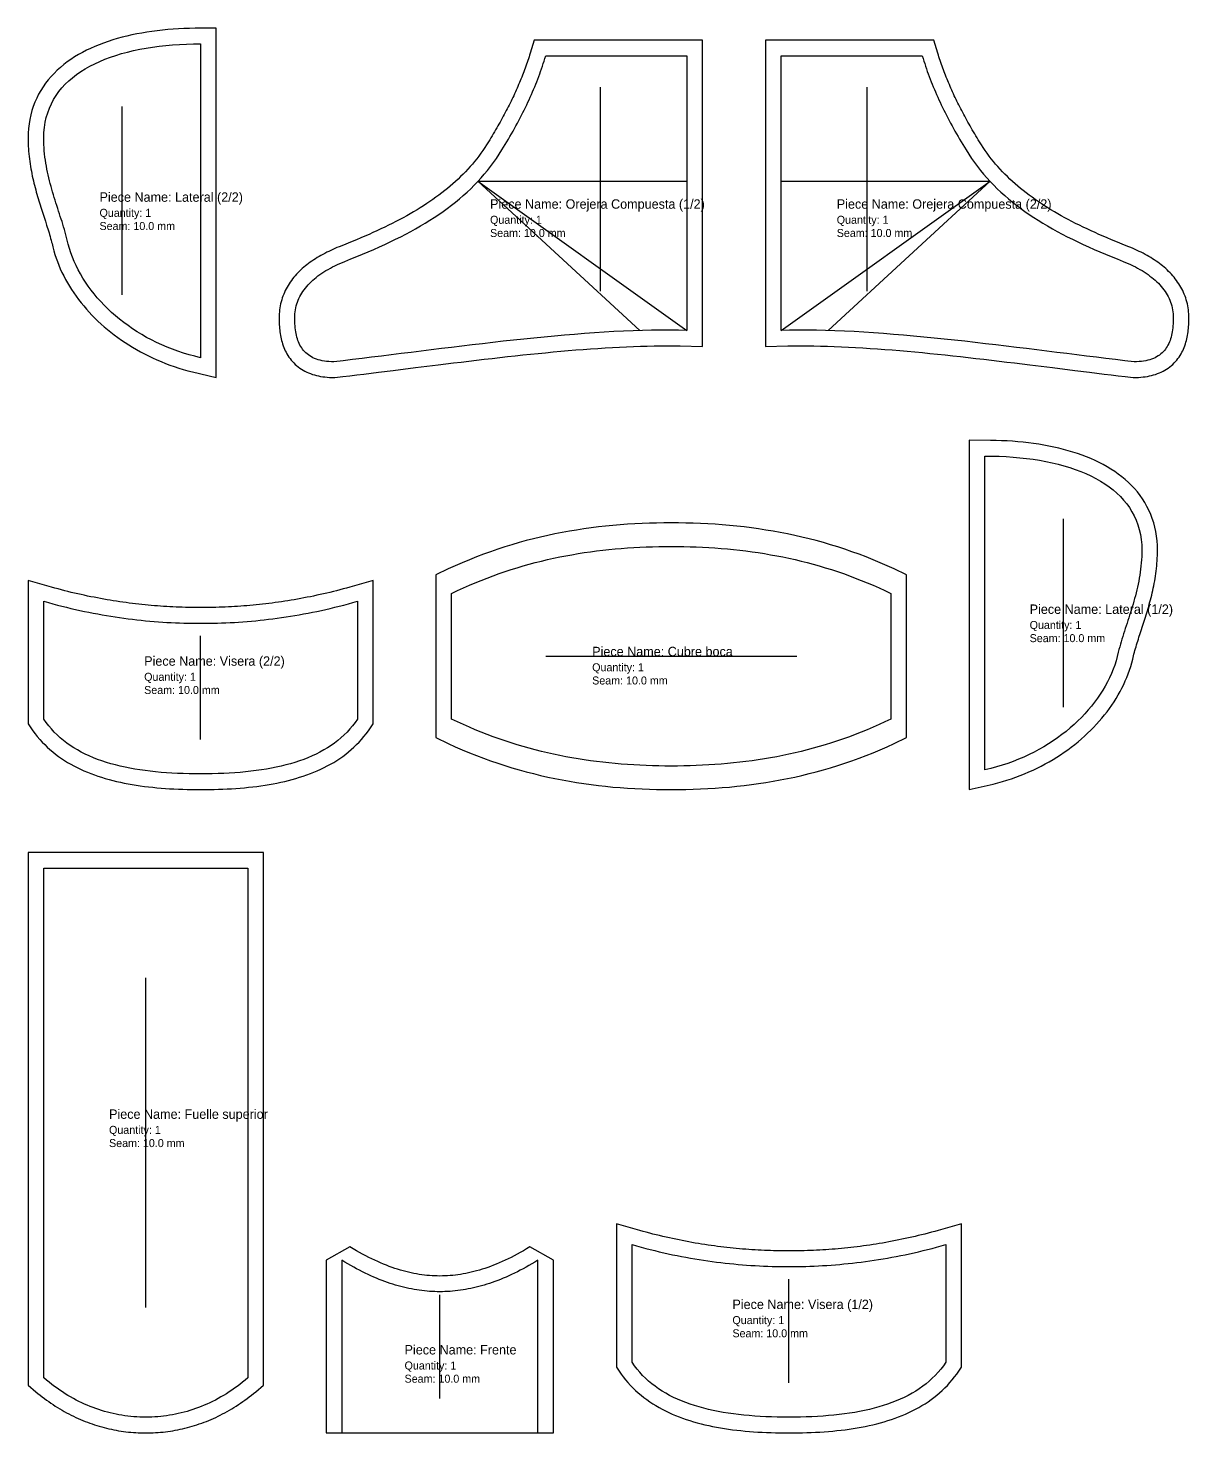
# Model space of a CAD drawing. Extents: x 0 to 740, y 0 to 895.
import ezdxf

# ---------------------------------------------------------------- set-up
doc = ezdxf.new("R2010")
doc.units = 0
for name, color, linetype in [('1', 7, 'Continuous'), ('4', 1, 'Continuous'), ('7', 3, 'Continuous'), ('8', 5, 'Continuous')]:
    doc.layers.add(name, color=color, linetype=linetype)

# ---------------------------------------------------------------- blocks, each defined once
blk = doc.blocks.new('PIECE_1_FUELLE_SUPERIOR')
at = {"layer": '1'}
blk.add_lwpolyline([(66.58, -9.99), (68.16, -9.95), (69.74, -9.9), (71.32, -9.82), (72.89, -9.71), (74.46, -9.58), (76.03, -9.43), (77.59, -9.26), (79.16, -9.06), (80.72, -8.84), (82.28, -8.59), (83.83, -8.32), (85.38, -8.03), (86.93, -7.71), (88.47, -7.37), (90.01, -7.01), (91.55, -6.62), (93.08, -6.21), (94.6, -5.77), (96.13, -5.31), (97.64, -4.83), (99.16, -4.32), (100.67, -3.78), (102.17, -3.22), (103.67, -2.64), (105.16, -2.04), (106.65, -1.41), (108.13, -0.76), (109.61, -0.08), (111.08, 0.63), (112.55, 1.35), (114.01, 2.1), (115.46, 2.88), (116.91, 3.68), (118.35, 4.5), (119.78, 5.35), (121.21, 6.22), (122.64, 7.11), (124.05, 8.03), (125.46, 8.98), (126.86, 9.94), (128.25, 10.93), (129.64, 11.95), (131.03, 12.99), (132.4, 14.05), (133.76, 15.14), (135.12, 16.25), (140, 20.34), (140, 360), (-10, 360), (-10, 20.34), (-5.12, 16.25), (-3.77, 15.14), (-2.4, 14.05), (-1.02, 12.99), (0.36, 11.95), (1.75, 10.93), (3.14, 9.94), (4.54, 8.98), (5.95, 8.03), (7.36, 7.11), (8.79, 6.22), (10.21, 5.35), (11.65, 4.5), (13.09, 3.68), (14.54, 2.88), (15.99, 2.1), (17.45, 1.35), (18.92, 0.63), (20.39, -0.08), (21.87, -0.76), (23.35, -1.41), (24.84, -2.04), (26.33, -2.64), (27.82, -3.22), (29.33, -3.78), (30.84, -4.32), (32.35, -4.83), (33.87, -5.31), (35.4, -5.77), (36.92, -6.21), (38.45, -6.62), (39.99, -7.01), (41.53, -7.37), (43.07, -7.71), (44.62, -8.03), (46.17, -8.32), (47.73, -8.59), (49.28, -8.84), (50.84, -9.06), (52.41, -9.26), (53.97, -9.43), (55.54, -9.58), (57.11, -9.71), (58.68, -9.82), (60.26, -9.9), (61.84, -9.95), (63.42, -9.99), (65, -10)], close=True, dxfattribs=at)
at = {"layer": '4'}
blk.add_lwpolyline([(0, 25), (0, 350), (130, 350), (130, 25), (128.33, 23.6), (126.65, 22.25), (124.96, 20.94), (123.26, 19.67), (121.55, 18.43), (119.84, 17.25), (118.11, 16.1), (116.38, 14.99), (114.64, 13.92), (112.89, 12.9), (111.14, 11.91), (109.37, 10.96), (107.6, 10.06), (105.82, 9.19), (104.03, 8.37), (102.24, 7.58), (100.43, 6.83), (98.62, 6.12), (96.81, 5.46), (94.99, 4.83), (93.16, 4.24), (91.32, 3.69), (89.48, 3.18), (87.63, 2.7), (85.77, 2.27), (83.91, 1.87), (82.05, 1.52), (80.17, 1.2), (78.3, 0.91), (76.41, 0.67), (74.52, 0.47), (72.63, 0.3), (70.73, 0.17), (68.82, 0.07), (66.91, 0.02), (65, 0), (63.09, 0.02), (61.18, 0.07), (59.27, 0.17), (57.37, 0.3), (55.48, 0.47), (53.59, 0.67), (51.7, 0.91), (49.83, 1.2), (47.95, 1.52), (46.09, 1.87), (44.23, 2.27), (42.37, 2.7), (40.52, 3.18), (38.68, 3.69), (36.84, 4.24), (35.01, 4.83), (33.19, 5.46), (31.38, 6.12), (29.57, 6.83), (27.76, 7.58), (25.97, 8.37), (24.18, 9.19), (22.4, 10.06), (20.63, 10.96), (18.86, 11.91), (17.11, 12.9), (15.36, 13.92), (13.62, 14.99), (11.89, 16.1), (10.16, 17.25), (8.45, 18.43), (6.74, 19.67), (5.04, 20.94), (3.35, 22.25), (1.67, 23.6)], close=True, dxfattribs=at)
at = {"layer": '7'}
blk.add_line((65, 70), (65, 280), dxfattribs=at)
at = {"layer": '8'}
for s, height, p in [('Piece Name: Fuelle superior', 6, (41.6, 190.17)), ('Quantity: 1', 5.1, (41.6, 180.57)), ('Seam: 10.0 mm', 5.1, (41.6, 172.17))]:
    blk.add_text(s, height=height, dxfattribs=at).set_placement(p)
blk = doc.blocks.new('PIECE_2_FRENTE')
at = {"layer": '1'}
blk.add_lwpolyline([(135, 110), (119.85, 118.57), (117.76, 117.32), (115.74, 116.14), (113.74, 115.01), (111.76, 113.92), (109.8, 112.88), (107.86, 111.89), (105.94, 110.94), (104.04, 110.03), (102.15, 109.16), (100.29, 108.34), (98.44, 107.56), (96.61, 106.83), (94.79, 106.13), (92.99, 105.48), (91.2, 104.86), (89.43, 104.29), (87.67, 103.75), (85.93, 103.25), (84.2, 102.79), (82.48, 102.37), (80.77, 101.98), (79.07, 101.63), (77.39, 101.32), (75.71, 101.04), (74.04, 100.79), (72.37, 100.58), (70.72, 100.4), (69.06, 100.25), (67.42, 100.14), (65.78, 100.06), (64.14, 100.02), (62.5, 100), (60.86, 100.02), (59.22, 100.06), (57.58, 100.14), (55.94, 100.25), (54.28, 100.4), (52.63, 100.58), (50.96, 100.79), (49.29, 101.04), (47.61, 101.32), (45.93, 101.63), (44.23, 101.98), (42.52, 102.37), (40.8, 102.79), (39.07, 103.25), (37.33, 103.75), (35.57, 104.29), (33.8, 104.86), (32.01, 105.48), (30.21, 106.13), (28.39, 106.83), (26.56, 107.56), (24.71, 108.34), (22.85, 109.16), (20.96, 110.03), (19.06, 110.94), (17.14, 111.89), (15.2, 112.88), (13.24, 113.92), (11.26, 115.01), (9.26, 116.14), (7.24, 117.32), (5.15, 118.57), (-10, 110), (-10, 0), (135, 0)], close=True, dxfattribs=at)
at = {"layer": '4'}
blk.add_lwpolyline([(0, 0), (125, 0), (125, 110), (123.09, 108.85), (121.19, 107.74), (119.31, 106.67), (117.44, 105.63), (115.58, 104.62), (113.74, 103.66), (111.91, 102.73), (110.08, 101.83), (108.27, 100.97), (106.47, 100.14), (104.69, 99.35), (102.91, 98.59), (101.14, 97.87), (99.38, 97.18), (97.63, 96.52), (95.89, 95.9), (94.16, 95.31), (92.44, 94.75), (90.72, 94.22), (89.02, 93.73), (87.32, 93.27), (85.62, 92.84), (83.94, 92.44), (82.26, 92.07), (80.59, 91.74), (78.92, 91.43), (77.26, 91.16), (75.6, 90.91), (73.95, 90.7), (72.3, 90.51), (70.66, 90.35), (69.02, 90.22), (67.39, 90.13), (65.76, 90.06), (64.13, 90.01), (62.5, 90), (60.87, 90.01), (59.24, 90.06), (57.61, 90.13), (55.98, 90.22), (54.34, 90.35), (52.7, 90.51), (51.05, 90.7), (49.4, 90.91), (47.74, 91.16), (46.08, 91.43), (44.41, 91.74), (42.74, 92.07), (41.06, 92.44), (39.38, 92.84), (37.68, 93.27), (35.98, 93.73), (34.28, 94.22), (32.56, 94.75), (30.84, 95.31), (29.11, 95.9), (27.37, 96.52), (25.62, 97.18), (23.86, 97.87), (22.09, 98.59), (20.31, 99.35), (18.53, 100.14), (16.73, 100.97), (14.92, 101.83), (13.09, 102.73), (11.26, 103.66), (9.42, 104.62), (7.56, 105.63), (5.69, 106.67), (3.81, 107.74), (1.91, 108.85), (0, 110)], close=True, dxfattribs=at)
at = {"layer": '7'}
blk.add_line((62.5, 22), (62.5, 88), dxfattribs=at)
at = {"layer": '8'}
for s, height, p in [('Piece Name: Frente', 6, (40, 50)), ('Quantity: 1', 5.1, (40, 40.4)), ('Seam: 10.0 mm', 5.1, (40, 32))]:
    blk.add_text(s, height=height, dxfattribs=at).set_placement(p)
blk = doc.blocks.new('PIECE_3_VISERA_1')
at = {"layer": '1'}
blk.add_lwpolyline([(92.22, 106.08), (90.26, 106.13), (88.24, 106.19), (86.34, 106.25), (84.37, 106.33), (82.34, 106.42), (80.37, 106.53), (78.45, 106.64), (76.42, 106.76), (74.44, 106.9), (72.45, 107.04), (70.52, 107.2), (68.54, 107.37), (66.49, 107.55), (66.49, 107.55), (64.55, 107.74), (62.49, 107.95), (60.54, 108.16), (58.51, 108.39), (56.53, 108.63), (54.45, 108.9), (52.47, 109.16), (50.48, 109.44), (48.45, 109.73), (46.36, 110.04), (44.33, 110.36), (42.35, 110.68), (40.31, 111.03), (38.2, 111.39), (36.19, 111.76), (34.16, 112.14), (32.04, 112.55), (30, 112.96), (27.96, 113.38), (27.96, 113.38), (25.83, 113.83), (23.82, 114.27), (21.71, 114.74), (19.59, 115.23), (17.55, 115.72), (15.4, 116.24), (13.36, 116.75), (11.25, 117.3), (9.08, 117.87), (7.03, 118.42), (4.9, 119.01), (-10, 123.22), (-10, 31.88), (-6.98, 27.51), (-5.58, 25.63), (-4.12, 23.8), (-2.61, 22.02), (-1.04, 20.31), (0.57, 18.65), (2.24, 17.05), (3.95, 15.5), (5.72, 14.01), (7.53, 12.57), (9.38, 11.19), (11.28, 9.87), (13.21, 8.59), (15.19, 7.37), (17.2, 6.2), (19.25, 5.08), (21.34, 4.01), (23.46, 3), (25.62, 2.02), (27.81, 1.1), (30.03, 0.22), (32.28, -0.62), (34.56, -1.41), (36.88, -2.17), (39.22, -2.88), (41.59, -3.55), (43.99, -4.18), (46.42, -4.77), (48.87, -5.33), (51.35, -5.85), (53.86, -6.33), (56.39, -6.78), (58.95, -7.2), (61.53, -7.59), (64.14, -7.94), (66.77, -8.26), (69.42, -8.55), (72.09, -8.82), (74.79, -9.05), (77.51, -9.26), (80.25, -9.44), (83.01, -9.59), (85.8, -9.72), (88.6, -9.82), (91.42, -9.9), (94.26, -9.96), (97.12, -9.99), (100, -10), (102.88, -9.99), (105.74, -9.96), (108.58, -9.9), (111.4, -9.82), (114.2, -9.72), (116.99, -9.59), (119.75, -9.44), (122.49, -9.26), (125.21, -9.05), (127.91, -8.82), (130.58, -8.55), (133.23, -8.26), (135.86, -7.94), (138.47, -7.59), (141.05, -7.2), (143.61, -6.78), (146.14, -6.33), (148.65, -5.85), (151.13, -5.33), (153.58, -4.77), (156.01, -4.18), (158.41, -3.55), (160.78, -2.88), (163.12, -2.17), (165.44, -1.41), (167.72, -0.62), (169.97, 0.22), (172.19, 1.1), (174.38, 2.02), (176.54, 3), (178.66, 4.01), (180.75, 5.08), (182.8, 6.2), (184.81, 7.37), (186.79, 8.59), (188.72, 9.87), (190.62, 11.19), (192.47, 12.57), (194.28, 14.01), (196.05, 15.5), (197.76, 17.05), (199.43, 18.65), (201.04, 20.31), (202.61, 22.02), (204.12, 23.8), (205.58, 25.63), (206.98, 27.51), (210, 31.88), (210, 123.22), (195.1, 119.01), (192.97, 118.42), (190.92, 117.87), (188.75, 117.3), (186.64, 116.75), (184.6, 116.24), (182.44, 115.72), (180.41, 115.23), (178.29, 114.74), (176.18, 114.27), (174.17, 113.83), (172.03, 113.38), (172.03, 113.38), (170, 112.96), (167.96, 112.55), (165.84, 112.14), (163.81, 111.76), (161.8, 111.39), (159.69, 111.03), (157.65, 110.68), (155.68, 110.36), (153.64, 110.04), (151.55, 109.73), (149.53, 109.44), (147.53, 109.16), (145.54, 108.9), (143.47, 108.63), (141.49, 108.39), (139.46, 108.16), (137.51, 107.95), (135.46, 107.74), (133.51, 107.55), (133.51, 107.55), (131.46, 107.37), (129.48, 107.2), (127.55, 107.04), (125.56, 106.9), (123.58, 106.76), (121.55, 106.64), (119.63, 106.53), (117.66, 106.42), (115.63, 106.33), (113.66, 106.25), (111.76, 106.19), (109.74, 106.13), (107.78, 106.08), (105.88, 106.05), (103.92, 106.02), (101.92, 106), (100, 106), (98.08, 106), (96.08, 106.02), (94.12, 106.05)], close=True, dxfattribs=at)
at = {"layer": '4'}
blk.add_lwpolyline([(0, 35), (0, 110), (2.91, 109.18), (5.81, 108.39), (8.71, 107.62), (11.59, 106.89), (14.47, 106.18), (17.34, 105.49), (20.2, 104.83), (23.05, 104.2), (25.89, 103.59), (28.73, 103.01), (31.55, 102.46), (34.37, 101.93), (37.18, 101.42), (39.98, 100.94), (42.78, 100.48), (45.57, 100.05), (48.35, 99.64), (51.12, 99.25), (53.89, 98.89), (56.65, 98.55), (59.41, 98.23), (62.15, 97.93), (64.9, 97.66), (67.63, 97.41), (70.36, 97.18), (73.08, 96.97), (75.8, 96.78), (78.51, 96.61), (81.21, 96.47), (83.91, 96.34), (86.61, 96.24), (89.29, 96.15), (91.98, 96.08), (94.66, 96.04), (97.33, 96.01), (100, 96), (102.67, 96.01), (105.34, 96.04), (108.02, 96.08), (110.71, 96.15), (113.39, 96.24), (116.09, 96.34), (118.79, 96.47), (121.49, 96.61), (124.2, 96.78), (126.92, 96.97), (129.64, 97.18), (132.37, 97.41), (135.1, 97.66), (137.85, 97.93), (140.59, 98.23), (143.35, 98.55), (146.11, 98.89), (148.88, 99.25), (151.65, 99.64), (154.43, 100.05), (157.22, 100.48), (160.02, 100.94), (162.82, 101.42), (165.63, 101.93), (168.45, 102.46), (171.27, 103.01), (174.11, 103.59), (176.95, 104.2), (179.8, 104.83), (182.66, 105.49), (185.53, 106.18), (188.41, 106.89), (191.29, 107.62), (194.19, 108.39), (197.09, 109.18), (200, 110), (200, 35), (198.46, 32.79), (196.83, 30.67), (195.11, 28.64), (193.31, 26.69), (191.43, 24.82), (189.47, 23.03), (187.43, 21.32), (185.31, 19.69), (183.11, 18.14), (180.84, 16.66), (178.49, 15.26), (176.07, 13.93), (173.59, 12.66), (171.03, 11.47), (168.4, 10.35), (165.71, 9.29), (162.95, 8.3), (160.12, 7.38), (157.24, 6.51), (154.29, 5.71), (151.29, 4.96), (148.22, 4.28), (145.1, 3.65), (141.93, 3.07), (138.7, 2.55), (135.41, 2.09), (132.08, 1.67), (128.69, 1.31), (125.26, 0.99), (121.78, 0.72), (118.26, 0.49), (114.69, 0.31), (111.08, 0.17), (107.42, 0.08), (103.73, 0.02), (100, 0), (96.27, 0.02), (92.58, 0.08), (88.92, 0.17), (85.31, 0.31), (81.74, 0.49), (78.22, 0.72), (74.74, 0.99), (71.31, 1.31), (67.92, 1.67), (64.59, 2.09), (61.3, 2.55), (58.07, 3.07), (54.9, 3.65), (51.78, 4.28), (48.71, 4.96), (45.71, 5.71), (42.76, 6.51), (39.88, 7.38), (37.05, 8.3), (34.29, 9.29), (31.6, 10.35), (28.97, 11.47), (26.41, 12.66), (23.93, 13.93), (21.51, 15.26), (19.16, 16.66), (16.89, 18.14), (14.69, 19.69), (12.57, 21.32), (10.53, 23.03), (8.57, 24.82), (6.69, 26.69), (4.89, 28.64), (3.17, 30.67), (1.54, 32.79)], close=True, dxfattribs=at)
at = {"layer": '7'}
blk.add_line((100, 22), (100, 88), dxfattribs=at)
at = {"layer": '8'}
for s, height, p in [('Piece Name: Visera (1/2)', 6, (64, 68.94)), ('Quantity: 1', 5.1, (64, 59.34)), ('Seam: 10.0 mm', 5.1, (64, 50.94))]:
    blk.add_text(s, height=height, dxfattribs=at).set_placement(p)
blk = doc.blocks.new('PIECE_4_VISERA_2')
at = {"layer": '1'}
blk.add_lwpolyline([(117.78, 116.08), (115.88, 116.05), (113.92, 116.02), (111.92, 116), (110, 116), (108.08, 116), (106.08, 116.02), (104.12, 116.05), (102.22, 116.08), (100.26, 116.13), (98.24, 116.19), (96.34, 116.25), (94.37, 116.33), (92.34, 116.42), (90.37, 116.53), (88.45, 116.64), (86.42, 116.76), (84.44, 116.9), (82.45, 117.04), (80.52, 117.2), (78.54, 117.37), (76.49, 117.55), (76.49, 117.55), (74.54, 117.74), (72.49, 117.95), (70.54, 118.16), (68.51, 118.39), (66.53, 118.63), (64.46, 118.9), (62.47, 119.16), (60.47, 119.44), (58.45, 119.73), (56.36, 120.04), (54.32, 120.36), (52.35, 120.68), (50.31, 121.03), (48.2, 121.39), (46.19, 121.76), (44.16, 122.14), (42.04, 122.55), (40, 122.96), (37.97, 123.38), (37.97, 123.38), (35.83, 123.83), (33.82, 124.27), (31.71, 124.74), (29.59, 125.23), (27.56, 125.72), (25.4, 126.24), (23.36, 126.75), (21.25, 127.3), (19.08, 127.87), (17.03, 128.42), (14.9, 129.01), (0, 133.22), (0, 41.88), (3.02, 37.51), (4.42, 35.63), (5.88, 33.8), (7.39, 32.02), (8.96, 30.31), (10.57, 28.65), (12.24, 27.05), (13.95, 25.5), (15.72, 24.01), (17.53, 22.57), (19.38, 21.19), (21.28, 19.87), (23.21, 18.59), (25.19, 17.37), (27.2, 16.2), (29.25, 15.08), (31.34, 14.02), (33.46, 13), (35.62, 12.02), (37.81, 11.1), (40.03, 10.22), (42.28, 9.38), (44.56, 8.59), (46.88, 7.83), (49.22, 7.12), (51.59, 6.45), (53.99, 5.82), (56.42, 5.23), (58.87, 4.67), (61.35, 4.15), (63.86, 3.67), (66.39, 3.22), (68.95, 2.8), (71.53, 2.41), (74.14, 2.06), (76.77, 1.74), (79.42, 1.45), (82.09, 1.18), (84.79, 0.95), (87.51, 0.74), (90.25, 0.56), (93.01, 0.41), (95.8, 0.28), (98.6, 0.18), (101.42, 0.1), (104.26, 0.04), (107.12, 0.01), (110, 0), (112.88, 0.01), (115.74, 0.04), (118.58, 0.1), (121.4, 0.18), (124.2, 0.28), (126.99, 0.41), (129.75, 0.56), (132.49, 0.74), (135.21, 0.95), (137.91, 1.18), (140.58, 1.45), (143.23, 1.74), (145.86, 2.06), (148.47, 2.41), (151.05, 2.8), (153.61, 3.22), (156.14, 3.67), (158.65, 4.15), (161.13, 4.67), (163.58, 5.23), (166.01, 5.82), (168.41, 6.45), (170.78, 7.12), (173.12, 7.83), (175.44, 8.59), (177.72, 9.38), (179.97, 10.22), (182.19, 11.1), (184.38, 12.02), (186.54, 13), (188.66, 14.02), (190.75, 15.08), (192.8, 16.2), (194.81, 17.37), (196.79, 18.59), (198.72, 19.87), (200.62, 21.19), (202.47, 22.57), (204.28, 24.01), (206.05, 25.5), (207.76, 27.05), (209.43, 28.65), (211.04, 30.31), (212.61, 32.02), (214.12, 33.8), (215.58, 35.63), (216.98, 37.51), (220, 41.88), (220, 133.22), (205.1, 129.01), (202.97, 128.42), (200.92, 127.87), (198.75, 127.3), (196.64, 126.75), (194.6, 126.24), (192.44, 125.72), (190.41, 125.23), (188.29, 124.74), (186.18, 124.27), (184.17, 123.83), (182.03, 123.38), (182.03, 123.38), (180, 122.96), (177.96, 122.55), (175.84, 122.14), (173.81, 121.76), (171.8, 121.39), (169.69, 121.03), (167.65, 120.68), (165.68, 120.36), (163.64, 120.04), (161.55, 119.73), (159.53, 119.44), (157.53, 119.16), (155.55, 118.9), (153.47, 118.63), (151.49, 118.39), (149.46, 118.16), (147.51, 117.95), (145.45, 117.74), (143.51, 117.55), (143.51, 117.55), (141.46, 117.37), (139.48, 117.2), (137.55, 117.04), (135.56, 116.9), (133.58, 116.76), (131.55, 116.64), (129.63, 116.53), (127.66, 116.42), (125.63, 116.33), (123.66, 116.25), (121.76, 116.19), (119.74, 116.13)], close=True, dxfattribs=at)
at = {"layer": '4'}
blk.add_lwpolyline([(210, 45), (208.46, 42.79), (206.83, 40.67), (205.11, 38.64), (203.31, 36.69), (201.43, 34.82), (199.47, 33.03), (197.43, 31.32), (195.31, 29.69), (193.11, 28.14), (190.84, 26.66), (188.49, 25.26), (186.07, 23.93), (183.59, 22.66), (181.03, 21.47), (178.4, 20.35), (175.71, 19.29), (172.95, 18.3), (170.12, 17.38), (167.24, 16.51), (164.29, 15.71), (161.29, 14.96), (158.22, 14.28), (155.1, 13.65), (151.93, 13.07), (148.7, 12.55), (145.41, 12.09), (142.08, 11.67), (138.69, 11.31), (135.26, 10.99), (131.78, 10.72), (128.26, 10.49), (124.69, 10.31), (121.08, 10.17), (117.42, 10.08), (113.73, 10.02), (110, 10), (106.27, 10.02), (102.58, 10.08), (98.92, 10.17), (95.31, 10.31), (91.74, 10.49), (88.22, 10.72), (84.74, 10.99), (81.31, 11.31), (77.92, 11.67), (74.59, 12.09), (71.3, 12.55), (68.07, 13.07), (64.9, 13.65), (61.78, 14.28), (58.71, 14.96), (55.71, 15.71), (52.76, 16.51), (49.88, 17.38), (47.05, 18.3), (44.29, 19.29), (41.6, 20.35), (38.97, 21.47), (36.41, 22.66), (33.93, 23.93), (31.51, 25.26), (29.16, 26.66), (26.89, 28.14), (24.69, 29.69), (22.57, 31.32), (20.53, 33.03), (18.57, 34.82), (16.69, 36.69), (14.89, 38.64), (13.17, 40.67), (11.54, 42.79), (10, 45), (10, 120), (12.91, 119.18), (15.81, 118.39), (18.71, 117.62), (21.59, 116.89), (24.47, 116.18), (27.34, 115.49), (30.2, 114.83), (33.05, 114.2), (35.89, 113.59), (38.73, 113.01), (41.55, 112.46), (44.37, 111.93), (47.18, 111.42), (49.98, 110.94), (52.78, 110.48), (55.57, 110.05), (58.35, 109.64), (61.12, 109.25), (63.89, 108.89), (66.65, 108.55), (69.41, 108.23), (72.15, 107.93), (74.9, 107.66), (77.63, 107.41), (80.36, 107.18), (83.08, 106.97), (85.8, 106.78), (88.51, 106.61), (91.21, 106.47), (93.91, 106.34), (96.61, 106.24), (99.29, 106.15), (101.98, 106.08), (104.66, 106.04), (107.33, 106.01), (110, 106), (112.67, 106.01), (115.34, 106.04), (118.02, 106.08), (120.71, 106.15), (123.39, 106.24), (126.09, 106.34), (128.79, 106.47), (131.49, 106.61), (134.2, 106.78), (136.92, 106.97), (139.64, 107.18), (142.37, 107.41), (145.1, 107.66), (147.85, 107.93), (150.59, 108.23), (153.35, 108.55), (156.11, 108.89), (158.88, 109.25), (161.65, 109.64), (164.43, 110.05), (167.22, 110.48), (170.02, 110.94), (172.82, 111.42), (175.63, 111.93), (178.45, 112.46), (181.27, 113.01), (184.11, 113.59), (186.95, 114.2), (189.8, 114.83), (192.66, 115.49), (195.53, 116.18), (198.41, 116.89), (201.29, 117.62), (204.19, 118.39), (207.09, 119.18), (210, 120)], close=True, dxfattribs=at)
at = {"layer": '7'}
blk.add_line((110, 32), (110, 98), dxfattribs=at)
at = {"layer": '8'}
for s, height, p in [('Piece Name: Visera (2/2)', 6, (74, 78.94)), ('Quantity: 1', 5.1, (74, 69.34)), ('Seam: 10.0 mm', 5.1, (74, 60.94))]:
    blk.add_text(s, height=height, dxfattribs=at).set_placement(p)
blk = doc.blocks.new('PIECE_5_CUBRE_BOCA')
at = {"layer": '1'}
blk.add_lwpolyline([(144.66, -14.98), (149.31, -14.9), (153.96, -14.78), (158.61, -14.6), (163.25, -14.37), (167.9, -14.08), (172.54, -13.74), (177.18, -13.34), (181.81, -12.89), (186.44, -12.37), (191.06, -11.79), (195.68, -11.15), (200.3, -10.45), (204.91, -9.68), (209.51, -8.85), (214.11, -7.95), (218.71, -6.98), (223.29, -5.94), (227.87, -4.84), (232.44, -3.65), (237.01, -2.4), (241.56, -1.07), (246.11, 0.33), (250.65, 1.81), (255.18, 3.36), (259.7, 5), (264.21, 6.71), (268.71, 8.51), (273.2, 10.39), (277.67, 12.35), (282.14, 14.39), (290, 18.16), (290, 121.84), (282.14, 125.61), (277.67, 127.65), (273.2, 129.61), (268.71, 131.49), (264.21, 133.29), (259.7, 135), (255.18, 136.64), (250.65, 138.19), (246.11, 139.67), (241.56, 141.07), (237.01, 142.4), (232.44, 143.66), (227.87, 144.84), (223.29, 145.94), (218.71, 146.98), (214.11, 147.95), (209.51, 148.85), (204.91, 149.68), (200.3, 150.45), (195.68, 151.15), (191.06, 151.79), (186.44, 152.37), (181.81, 152.89), (177.18, 153.34), (172.54, 153.74), (167.9, 154.08), (163.25, 154.37), (158.61, 154.6), (153.96, 154.78), (149.31, 154.9), (144.66, 154.98), (140, 155), (135.34, 154.98), (130.69, 154.9), (126.04, 154.78), (121.39, 154.6), (116.75, 154.37), (112.1, 154.08), (107.46, 153.74), (102.83, 153.34), (98.19, 152.89), (93.56, 152.37), (88.94, 151.79), (84.32, 151.15), (79.7, 150.45), (75.09, 149.68), (70.49, 148.85), (65.89, 147.95), (61.29, 146.98), (56.71, 145.94), (52.13, 144.84), (47.56, 143.66), (42.99, 142.4), (38.44, 141.07), (33.89, 139.67), (29.35, 138.19), (24.82, 136.64), (20.3, 135), (15.79, 133.29), (11.29, 131.49), (6.8, 129.61), (2.33, 127.65), (-2.14, 125.61), (-10, 121.84), (-10, 18.16), (-2.14, 14.39), (2.33, 12.35), (6.8, 10.39), (11.29, 8.51), (15.79, 6.71), (20.3, 5), (24.82, 3.36), (29.35, 1.81), (33.89, 0.33), (38.44, -1.07), (42.99, -2.4), (47.56, -3.65), (52.13, -4.84), (56.71, -5.94), (61.29, -6.98), (65.89, -7.95), (70.49, -8.85), (75.09, -9.68), (79.7, -10.45), (84.32, -11.15), (88.94, -11.79), (93.56, -12.37), (98.19, -12.89), (102.83, -13.34), (107.46, -13.74), (112.1, -14.08), (116.75, -14.37), (121.39, -14.6), (126.04, -14.78), (130.69, -14.9), (135.34, -14.98), (140, -15)], close=True, dxfattribs=at)
at = {"layer": '4'}
blk.add_lwpolyline([(0, 30), (0, 110), (3.75, 111.8), (7.52, 113.54), (11.29, 115.21), (15.07, 116.82), (18.86, 118.37), (22.66, 119.86), (26.47, 121.29), (30.29, 122.66), (34.11, 123.97), (37.94, 125.22), (41.78, 126.42), (45.63, 127.56), (49.49, 128.64), (53.35, 129.67), (57.22, 130.64), (61.1, 131.56), (64.98, 132.43), (68.88, 133.25), (72.77, 134.02), (76.68, 134.73), (80.59, 135.4), (84.51, 136.02), (88.44, 136.59), (92.37, 137.11), (96.31, 137.59), (100.25, 138.02), (104.2, 138.41), (108.16, 138.75), (112.12, 139.05), (116.09, 139.31), (120.06, 139.52), (124.04, 139.7), (128.02, 139.83), (132.01, 139.92), (136, 139.98), (140, 140), (144, 139.98), (147.99, 139.92), (151.98, 139.83), (155.96, 139.7), (159.94, 139.52), (163.91, 139.31), (167.88, 139.05), (171.84, 138.75), (175.8, 138.41), (179.75, 138.02), (183.69, 137.59), (187.63, 137.11), (191.56, 136.59), (195.49, 136.02), (199.41, 135.4), (203.32, 134.73), (207.23, 134.02), (211.12, 133.25), (215.02, 132.43), (218.9, 131.56), (222.78, 130.64), (226.65, 129.67), (230.51, 128.64), (234.37, 127.56), (238.22, 126.42), (242.06, 125.22), (245.89, 123.97), (249.71, 122.66), (253.53, 121.29), (257.34, 119.86), (261.14, 118.37), (264.93, 116.82), (268.71, 115.21), (272.48, 113.54), (276.25, 111.8), (280, 110), (280, 30), (276.25, 28.2), (272.48, 26.46), (268.71, 24.79), (264.93, 23.18), (261.14, 21.63), (257.34, 20.14), (253.53, 18.71), (249.71, 17.34), (245.89, 16.03), (242.06, 14.78), (238.22, 13.58), (234.37, 12.44), (230.51, 11.36), (226.65, 10.33), (222.78, 9.36), (218.9, 8.44), (215.02, 7.57), (211.12, 6.75), (207.23, 5.98), (203.32, 5.27), (199.41, 4.6), (195.49, 3.98), (191.56, 3.41), (187.63, 2.89), (183.69, 2.41), (179.75, 1.98), (175.8, 1.59), (171.84, 1.25), (167.88, 0.95), (163.91, 0.69), (159.94, 0.48), (155.96, 0.3), (151.98, 0.17), (147.99, 0.08), (144, 0.02), (140, 0), (136, 0.02), (132.01, 0.08), (128.02, 0.17), (124.04, 0.3), (120.06, 0.48), (116.09, 0.69), (112.12, 0.95), (108.16, 1.25), (104.2, 1.59), (100.25, 1.98), (96.31, 2.41), (92.37, 2.89), (88.44, 3.41), (84.51, 3.98), (80.59, 4.6), (76.68, 5.27), (72.77, 5.98), (68.88, 6.75), (64.98, 7.57), (61.1, 8.44), (57.22, 9.36), (53.35, 10.33), (49.49, 11.36), (45.63, 12.44), (41.78, 13.58), (37.94, 14.78), (34.11, 16.03), (30.29, 17.34), (26.47, 18.71), (22.66, 20.14), (18.86, 21.63), (15.07, 23.18), (11.29, 24.79), (7.52, 26.46), (3.75, 28.2)], close=True, dxfattribs=at)
at = {"layer": '7'}
blk.add_line((60, 70), (220, 70), dxfattribs=at)
at = {"layer": '8'}
for s, height, p in [('Piece Name: Cubre boca', 6, (89.6, 70)), ('Quantity: 1', 5.1, (89.6, 60.4)), ('Seam: 10.0 mm', 5.1, (89.6, 52))]:
    blk.add_text(s, height=height, dxfattribs=at).set_placement(p)
blk = doc.blocks.new('PIECE_6_LATERAL_1')
at = {"layer": '1'}
blk.add_lwpolyline([(5.18, -9.06), (8.15, -8.3), (11.09, -7.47), (14, -6.59), (16.87, -5.65), (19.7, -4.66), (22.49, -3.61), (25.25, -2.51), (27.96, -1.35), (30.64, -0.15), (33.28, 1.11), (35.87, 2.41), (38.42, 3.76), (40.93, 5.16), (43.39, 6.61), (45.81, 8.1), (48.19, 9.63), (50.51, 11.2), (52.8, 12.81), (55.03, 14.47), (57.21, 16.16), (59.35, 17.89), (61.43, 19.66), (63.47, 21.47), (65.45, 23.3), (67.38, 25.18), (69.26, 27.08), (71.08, 29.02), (72.85, 30.99), (74.56, 32.98), (76.22, 35.01), (77.82, 37.06), (79.36, 39.14), (80.84, 41.25), (82.26, 43.38), (83.62, 45.54), (84.92, 47.72), (86.15, 49.92), (87.32, 52.14), (88.43, 54.38), (89.47, 56.64), (90.44, 58.92), (91.34, 61.22), (92.17, 63.53), (92.94, 65.86), (93.63, 68.2), (94.24, 70.56), (94.73, 72.68), (94.99, 73.69), (95.31, 74.93), (95.62, 76.04), (95.97, 77.29), (96.3, 78.41), (96.65, 79.61), (97.03, 80.87), (97.03, 80.87), (97.39, 82.04), (97.78, 83.27), (97.78, 83.27), (98.16, 84.49), (98.97, 86.99), (101.05, 93.4), (101.89, 96.03), (102.31, 97.36), (102.73, 98.7), (103.14, 100.06), (103.56, 101.43), (103.97, 102.8), (104.37, 104.19), (104.77, 105.6), (105.16, 107.01), (105.55, 108.44), (105.92, 109.89), (106.28, 111.34), (106.64, 112.81), (106.98, 114.29), (107.31, 115.78), (107.62, 117.29), (107.92, 118.82), (108.2, 120.36), (108.47, 121.91), (108.72, 123.48), (108.95, 125.06), (109.16, 126.66), (109.35, 128.27), (109.52, 129.91), (109.66, 131.55), (109.78, 133.21), (109.87, 134.88), (109.94, 136.57), (109.99, 138.28), (110, 140.07), (109.93, 143.05), (109.73, 146.05), (109.39, 148.99), (108.91, 151.88), (108.3, 154.71), (107.55, 157.48), (106.67, 160.19), (105.67, 162.82), (104.53, 165.4), (103.28, 167.89), (101.91, 170.31), (100.42, 172.65), (98.83, 174.91), (97.14, 177.1), (95.34, 179.2), (93.44, 181.22), (91.46, 183.16), (89.39, 185.02), (87.24, 186.8), (85.01, 188.5), (82.7, 190.12), (80.33, 191.67), (77.88, 193.15), (75.36, 194.56), (72.79, 195.89), (70.15, 197.16), (67.44, 198.36), (64.69, 199.49), (61.87, 200.56), (59.01, 201.57), (56.08, 202.51), (53.11, 203.4), (50.09, 204.22), (47.02, 204.98), (43.91, 205.69), (40.75, 206.34), (37.55, 206.94), (34.31, 207.48), (31.03, 207.97), (27.71, 208.4), (24.36, 208.78), (20.97, 209.11), (17.55, 209.38), (14.1, 209.61), (10.61, 209.78), (7.1, 209.9), (3.56, 209.98), (-10, 210.07), (-10, -12.6)], close=True, dxfattribs=at)
at = {"layer": '4'}
blk.add_lwpolyline([(0, 0), (0, 200), (4.56, 199.96), (9.07, 199.83), (13.52, 199.62), (17.91, 199.33), (22.24, 198.94), (26.5, 198.47), (30.69, 197.91), (34.8, 197.27), (38.83, 196.53), (42.77, 195.7), (46.62, 194.79), (50.37, 193.78), (54.02, 192.68), (57.57, 191.48), (61.01, 190.19), (64.33, 188.81), (67.54, 187.33), (70.62, 185.75), (73.58, 184.08), (76.41, 182.3), (79.09, 180.43), (81.64, 178.46), (84.04, 176.39), (86.3, 174.22), (88.39, 171.95), (90.33, 169.57), (92.11, 167.09), (93.72, 164.51), (95.15, 161.82), (96.41, 159.03), (97.49, 156.13), (98.38, 153.12), (99.08, 150), (99.59, 146.78), (99.9, 143.44), (100, 140), (99.98, 137.93), (99.91, 135.88), (99.8, 133.85), (99.65, 131.84), (99.46, 129.86), (99.24, 127.89), (98.98, 125.95), (98.68, 124.02), (98.36, 122.11), (98.01, 120.22), (97.63, 118.34), (97.22, 116.48), (96.79, 114.64), (96.35, 112.81), (95.88, 110.99), (95.39, 109.19), (94.89, 107.4), (94.38, 105.62), (93.85, 103.86), (93.31, 102.11), (92.77, 100.36), (92.22, 98.63), (91.67, 96.9), (91.11, 95.19), (90.56, 93.48), (90, 91.77), (89.45, 90.08), (88.91, 88.39), (88.37, 86.7), (87.85, 85.02), (87.33, 83.35), (86.83, 81.67), (86.35, 80), (85.88, 78.33), (85.43, 76.67), (85, 75), (84.36, 72.25), (83.59, 69.51), (82.72, 66.78), (81.72, 64.07), (80.62, 61.36), (79.4, 58.68), (78.07, 56.02), (76.64, 53.38), (75.09, 50.77), (73.45, 48.18), (71.7, 45.63), (69.85, 43.11), (67.9, 40.63), (65.86, 38.19), (63.72, 35.79), (61.49, 33.44), (59.16, 31.13), (56.75, 28.88), (54.25, 26.67), (51.66, 24.53), (48.99, 22.44), (46.23, 20.41), (43.4, 18.45), (40.48, 16.56), (37.49, 14.73), (34.42, 12.98), (31.28, 11.3), (28.07, 9.7), (24.79, 8.17), (21.44, 6.74), (18.02, 5.38), (14.54, 4.12), (10.99, 2.95), (7.39, 1.87), (3.72, 0.88)], close=True, dxfattribs=at)
at = {"layer": '7'}
blk.add_line((50, 40), (50, 160), dxfattribs=at)
at = {"layer": '8'}
for s, height, p in [('Piece Name: Lateral (1/2)', 6, (28.47, 99.38)), ('Quantity: 1', 5.1, (28.47, 89.78)), ('Seam: 10.0 mm', 5.1, (28.47, 81.38))]:
    blk.add_text(s, height=height, dxfattribs=at).set_placement(p)
blk = doc.blocks.new('PIECE_7_LATERAL_2')
at = {"layer": '1'}
blk.add_lwpolyline([(104.82, 3.54), (120, 0), (120, 222.67), (106.44, 222.58), (102.9, 222.51), (99.39, 222.38), (95.91, 222.21), (92.45, 221.99), (89.03, 221.71), (85.64, 221.38), (82.29, 221), (78.97, 220.57), (75.69, 220.08), (72.45, 219.54), (69.25, 218.95), (66.09, 218.3), (62.98, 217.59), (59.91, 216.82), (56.89, 216), (53.92, 215.12), (51, 214.17), (48.13, 213.16), (45.31, 212.1), (42.56, 210.96), (39.85, 209.76), (37.21, 208.5), (34.64, 207.16), (32.12, 205.76), (29.67, 204.28), (27.3, 202.73), (24.99, 201.1), (22.76, 199.4), (20.61, 197.62), (18.54, 195.76), (16.56, 193.82), (14.66, 191.8), (12.87, 189.7), (11.17, 187.52), (9.58, 185.26), (8.09, 182.92), (6.72, 180.5), (5.47, 178), (4.34, 175.43), (3.33, 172.79), (2.45, 170.09), (1.7, 167.31), (1.09, 164.48), (0.62, 161.59), (0.27, 158.65), (0.07, 155.65), (0, 152.67), (0.02, 150.88), (0.06, 149.18), (0.13, 147.49), (0.22, 145.81), (0.34, 144.15), (0.48, 142.51), (0.65, 140.88), (0.84, 139.26), (1.05, 137.67), (1.28, 136.08), (1.53, 134.51), (1.8, 132.96), (2.08, 131.42), (2.38, 129.9), (2.69, 128.39), (3.02, 126.89), (3.36, 125.41), (3.72, 123.94), (4.08, 122.49), (4.45, 121.04), (4.84, 119.61), (5.23, 118.2), (5.63, 116.8), (6.03, 115.41), (6.44, 114.03), (6.86, 112.66), (7.27, 111.31), (7.69, 109.97), (8.12, 108.63), (8.95, 106.01), (11.04, 99.59), (11.84, 97.09), (12.23, 95.87), (12.23, 95.87), (12.61, 94.64), (12.97, 93.47), (12.97, 93.47), (13.35, 92.22), (13.71, 91.02), (14.03, 89.89), (14.38, 88.64), (14.69, 87.54), (15.01, 86.29), (15.27, 85.28), (15.76, 83.16), (16.37, 80.81), (17.06, 78.46), (17.83, 76.14), (18.66, 73.82), (19.56, 71.53), (20.54, 69.25), (21.57, 66.99), (22.68, 64.74), (23.85, 62.52), (25.08, 60.32), (26.38, 58.14), (27.74, 55.99), (29.16, 53.86), (30.64, 51.75), (32.18, 49.67), (33.78, 47.62), (35.44, 45.59), (37.15, 43.59), (38.92, 41.62), (40.74, 39.69), (42.62, 37.78), (44.55, 35.91), (46.53, 34.07), (48.57, 32.27), (50.65, 30.5), (52.79, 28.77), (54.97, 27.07), (57.21, 25.42), (59.49, 23.8), (61.82, 22.23), (64.19, 20.7), (66.61, 19.21), (69.07, 17.77), (71.58, 16.37), (74.13, 15.01), (76.72, 13.71), (79.36, 12.46), (82.04, 11.25), (84.75, 10.09), (87.51, 8.99), (90.3, 7.94), (93.13, 6.95), (96, 6.01), (98.91, 5.13), (101.85, 4.31)], close=True, dxfattribs=at)
at = {"layer": '4'}
blk.add_lwpolyline([(110, 12.6), (106.28, 13.49), (102.61, 14.47), (99.01, 15.55), (95.46, 16.72), (91.98, 17.99), (88.57, 19.34), (85.22, 20.78), (81.93, 22.3), (78.72, 23.9), (75.58, 25.58), (72.51, 27.33), (69.52, 29.16), (66.6, 31.05), (63.77, 33.02), (61.01, 35.04), (58.34, 37.13), (55.75, 39.28), (53.25, 41.48), (50.84, 43.73), (48.51, 46.04), (46.28, 48.39), (44.14, 50.79), (42.1, 53.23), (40.15, 55.72), (38.3, 58.23), (36.55, 60.79), (34.91, 63.37), (33.37, 65.98), (31.93, 68.62), (30.6, 71.28), (29.38, 73.97), (28.28, 76.67), (27.28, 79.39), (26.41, 82.12), (25.64, 84.86), (25, 87.6), (24.57, 89.27), (24.12, 90.94), (23.66, 92.61), (23.17, 94.28), (22.67, 95.95), (22.15, 97.63), (21.63, 99.31), (21.09, 100.99), (20.55, 102.68), (20, 104.38), (19.45, 106.08), (18.89, 107.79), (18.33, 109.51), (17.78, 111.23), (17.23, 112.97), (16.69, 114.71), (16.15, 116.46), (15.63, 118.23), (15.11, 120.01), (14.61, 121.79), (14.12, 123.6), (13.66, 125.41), (13.21, 127.24), (12.78, 129.09), (12.37, 130.95), (11.99, 132.82), (11.64, 134.71), (11.32, 136.62), (11.02, 138.55), (10.76, 140.5), (10.54, 142.46), (10.35, 144.45), (10.2, 146.46), (10.09, 148.48), (10.02, 150.53), (10, 152.6), (10.1, 156.05), (10.41, 159.38), (10.92, 162.61), (11.62, 165.72), (12.51, 168.73), (13.59, 171.63), (14.85, 174.43), (16.28, 177.11), (17.89, 179.7), (19.67, 182.18), (21.61, 184.55), (23.7, 186.83), (25.96, 189), (28.36, 191.07), (30.91, 193.04), (33.59, 194.91), (36.42, 196.68), (39.38, 198.35), (42.46, 199.93), (45.67, 201.41), (48.99, 202.79), (52.43, 204.08), (55.98, 205.28), (59.63, 206.38), (63.38, 207.39), (67.23, 208.31), (71.17, 209.14), (75.2, 209.87), (79.31, 210.52), (83.5, 211.08), (87.76, 211.55), (92.09, 211.93), (96.48, 212.23), (100.93, 212.44), (105.44, 212.56), (110, 212.6)], close=True, dxfattribs=at)
at = {"layer": '7'}
blk.add_line((60, 52.6), (60, 172.6), dxfattribs=at)
at = {"layer": '8'}
for s, height, p in [('Piece Name: Lateral (2/2)', 6, (45.53, 111.98)), ('Quantity: 1', 5.1, (45.53, 102.38)), ('Seam: 10.0 mm', 5.1, (45.53, 93.98))]:
    blk.add_text(s, height=height, dxfattribs=at).set_placement(p)
blk = doc.blocks.new('PIECE_8_OREJERA_COMPUESTA_1')
at = {"layer": '1'}
blk.add_lwpolyline([(30.56, -9.43), (35.02, -8.9), (39.54, -8.36), (44.09, -7.82), (48.69, -7.26), (53.33, -6.69), (62.69, -5.53), (76.97, -3.74), (91.47, -1.94), (96.33, -1.34), (101.22, -0.74), (106.11, -0.15), (110.99, 0.44), (115.9, 1.02), (120.83, 1.6), (125.74, 2.17), (130.63, 2.72), (135.56, 3.27), (140.44, 3.81), (145.35, 4.33), (145.35, 4.33), (150.21, 4.84), (155.1, 5.33), (159.93, 5.8), (164.76, 6.26), (169.61, 6.7), (174.36, 7.12), (179.16, 7.51), (183.9, 7.89), (188.55, 8.24), (193.27, 8.56), (197.86, 8.86), (202.5, 9.13), (207.04, 9.38), (211.51, 9.59), (216.03, 9.78), (220.43, 9.93), (224.75, 10.04), (229.11, 10.13), (233.29, 10.18), (237.5, 10.19), (241.64, 10.17), (245.7, 10.11), (260, 9.74), (260, 205), (152.58, 205), (150.05, 196.66), (149.68, 195.47), (149.33, 194.35), (148.93, 193.1), (148.53, 191.93), (148.15, 190.8), (147.73, 189.57), (147.31, 188.39), (146.89, 187.22), (146.46, 186.04), (146.02, 184.87), (145.58, 183.7), (145.14, 182.58), (144.66, 181.35), (144.19, 180.18), (143.71, 179.01), (143.24, 177.89), (142.72, 176.66), (142.72, 176.66), (142.22, 175.49), (141.7, 174.31), (141.2, 173.19), (140.65, 171.95), (140.11, 170.77), (139.56, 169.59), (139, 168.41), (138.43, 167.22), (137.85, 166.03), (137.27, 164.84), (136.67, 163.65), (136.09, 162.5), (135.45, 161.25), (134.83, 160.05), (134.22, 158.89), (133.55, 157.63), (132.92, 156.46), (132.23, 155.2), (131.56, 153.99), (130.9, 152.8), (130.18, 151.53), (129.51, 150.34), (129.5, 150.34), (128.77, 149.06), (128.77, 149.06), (128.07, 147.85), (128.07, 147.85), (127.31, 146.57), (126.57, 145.31), (125.84, 144.09), (125.05, 142.79), (125.05, 142.79), (124.27, 141.52), (123.49, 140.25), (122.29, 138.32), (121.09, 136.47), (119.85, 134.63), (118.61, 132.87), (117.29, 131.09), (116.01, 129.43), (114.61, 127.68), (113.2, 125.99), (111.8, 124.36), (110.32, 122.72), (108.84, 121.14), (107.28, 119.53), (105.73, 117.99), (104.14, 116.47), (102.45, 114.9), (100.85, 113.48), (99.08, 111.95), (97.35, 110.5), (95.59, 109.08), (93.74, 107.64), (91.9, 106.25), (90.02, 104.87), (88.1, 103.5), (86.14, 102.16), (84.14, 100.82), (82.08, 99.48), (80.03, 98.19), (77.94, 96.9), (75.73, 95.58), (73.66, 94.38), (71.41, 93.1), (69.1, 91.83), (66.9, 90.65), (64.53, 89.41), (62.19, 88.21), (59.75, 86.99), (57.41, 85.85), (54.9, 84.65), (52.4, 83.48), (49.84, 82.31), (47.33, 81.19), (44.73, 80.05), (42.03, 78.89), (39.42, 77.78), (36.65, 76.64), (36.65, 76.64), (33.97, 75.54), (33.97, 75.54), (31.14, 74.41), (28.28, 73.28), (26.92, 72.73), (25.58, 72.16), (24.26, 71.58), (22.95, 70.98), (21.66, 70.37), (20.4, 69.75), (19.15, 69.11), (17.92, 68.46), (16.71, 67.79), (15.52, 67.11), (14.35, 66.41), (13.2, 65.69), (12.07, 64.96), (10.96, 64.21), (9.88, 63.45), (8.82, 62.67), (7.77, 61.87), (6.75, 61.05), (5.75, 60.22), (4.78, 59.36), (3.83, 58.49), (2.91, 57.6), (2, 56.69), (1.12, 55.76), (0.28, 54.81), (-0.54, 53.84), (-1.34, 52.85), (-2.1, 51.84), (-2.83, 50.8), (-3.54, 49.76), (-4.21, 48.69), (-4.85, 47.59), (-5.46, 46.49), (-6.03, 45.36), (-6.57, 44.21), (-7.06, 43.05), (-7.53, 41.87), (-7.95, 40.67), (-8.34, 39.46), (-8.69, 38.23), (-8.99, 36.98), (-9.26, 35.73), (-9.49, 34.47), (-9.67, 33.19), (-9.81, 31.91), (-9.92, 30.61), (-9.98, 29.31), (-10, 28.05), (-9.99, 26.87), (-9.97, 25.75), (-9.93, 24.62), (-9.87, 23.5), (-9.8, 22.38), (-9.7, 21.26), (-9.59, 20.15), (-9.45, 19.04), (-9.29, 17.93), (-9.1, 16.82), (-8.89, 15.71), (-8.65, 14.62), (-8.38, 13.53), (-8.08, 12.43), (-7.75, 11.34), (-7.38, 10.26), (-6.98, 9.19), (-6.54, 8.13), (-6.05, 7.07), (-5.53, 6.02), (-4.97, 4.99), (-4.36, 3.97), (-3.7, 2.98), (-3, 2), (-2.25, 1.04), (-1.46, 0.11), (-0.62, -0.78), (0.27, -1.64), (1.2, -2.48), (2.17, -3.26), (3.19, -4.01), (4.24, -4.72), (5.32, -5.38), (6.45, -6), (7.6, -6.57), (8.79, -7.1), (10, -7.58), (11.25, -8.01), (12.51, -8.4), (13.8, -8.75), (15.12, -9.05), (16.46, -9.3), (17.82, -9.52), (19.2, -9.7), (20.62, -9.83), (22.05, -9.93), (23.51, -9.98), (25.51, -10.01)], close=True, dxfattribs=at)
at = {"layer": '4'}
blk.add_lwpolyline([(160, 195), (250, 195), (250, 20), (244.53, 20.13), (238.94, 20.19), (233.26, 20.18), (227.47, 20.1), (221.59, 19.97), (215.63, 19.77), (209.58, 19.51), (203.46, 19.2), (197.27, 18.84), (191.01, 18.43), (184.7, 17.98), (178.33, 17.48), (171.92, 16.94), (165.47, 16.37), (158.98, 15.76), (152.47, 15.12), (145.93, 14.45), (139.38, 13.75), (132.81, 13.03), (126.23, 12.29), (119.66, 11.53), (113.09, 10.76), (106.54, 9.98), (100, 9.19), (93.48, 8.39), (87, 7.58), (80.55, 6.78), (74.14, 5.98), (67.77, 5.19), (61.46, 4.4), (55.2, 3.62), (49.01, 2.86), (42.89, 2.11), (36.84, 1.39), (30.88, 0.68), (25, 0), (23.37, 0.03), (21.8, 0.11), (20.31, 0.25), (18.88, 0.43), (17.51, 0.67), (16.2, 0.96), (14.96, 1.3), (13.78, 1.69), (12.66, 2.12), (11.59, 2.61), (10.58, 3.13), (9.63, 3.7), (8.73, 4.32), (7.88, 4.97), (7.09, 5.67), (6.34, 6.41), (5.65, 7.19), (5, 8), (4.4, 8.85), (3.84, 9.74), (3.33, 10.66), (2.86, 11.62), (2.43, 12.61), (2.04, 13.63), (1.69, 14.68), (1.37, 15.76), (1.09, 16.88), (0.85, 18.01), (0.64, 19.18), (0.46, 20.37), (0.32, 21.59), (0.2, 22.83), (0.11, 24.09), (0.05, 25.37), (0.01, 26.68), (0, 28), (0.03, 29.32), (0.11, 30.63), (0.25, 31.92), (0.44, 33.19), (0.68, 34.44), (0.98, 35.67), (1.33, 36.88), (1.73, 38.07), (2.19, 39.25), (2.69, 40.41), (3.25, 41.55), (3.85, 42.67), (4.51, 43.77), (5.21, 44.85), (5.96, 45.92), (6.76, 46.96), (7.61, 47.99), (8.5, 49), (9.44, 49.99), (10.43, 50.96), (11.46, 51.92), (12.53, 52.85), (13.65, 53.77), (14.81, 54.67), (16.02, 55.55), (17.27, 56.41), (18.56, 57.25), (19.9, 58.07), (21.27, 58.88), (22.69, 59.67), (24.14, 60.44), (25.64, 61.19), (27.17, 61.92), (28.74, 62.63), (30.35, 63.32), (32, 64), (35.81, 65.5), (39.56, 67.02), (43.25, 68.55), (46.89, 70.09), (50.47, 71.65), (53.99, 73.22), (57.46, 74.81), (60.87, 76.42), (64.22, 78.05), (67.51, 79.7), (70.75, 81.37), (73.93, 83.07), (77.04, 84.8), (80.1, 86.55), (83.11, 88.34), (86.05, 90.15), (88.93, 92), (91.75, 93.88), (94.51, 95.79), (97.21, 97.74), (99.85, 99.73), (102.43, 101.75), (104.95, 103.82), (107.41, 105.93), (109.8, 108.08), (112.14, 110.27), (114.41, 112.52), (116.61, 114.81), (118.76, 117.14), (120.84, 119.53), (122.86, 121.97), (124.82, 124.47), (126.71, 127.01), (128.54, 129.62), (130.3, 132.28), (132, 135), (133.07, 136.75), (134.13, 138.48), (135.17, 140.21), (136.19, 141.93), (137.19, 143.64), (138.17, 145.35), (139.14, 147.05), (140.09, 148.74), (141.02, 150.42), (141.93, 152.1), (142.82, 153.78), (143.7, 155.44), (144.57, 157.11), (145.41, 158.77), (146.24, 160.43), (147.05, 162.08), (147.85, 163.73), (148.62, 165.38), (149.39, 167.02), (150.13, 168.66), (150.87, 170.3), (151.58, 171.94), (152.28, 173.58), (152.96, 175.22), (153.63, 176.86), (154.28, 178.5), (154.92, 180.14), (155.54, 181.78), (156.15, 183.42), (156.75, 185.07), (157.32, 186.72), (157.89, 188.37), (158.44, 190.02), (158.97, 191.68), (159.49, 193.34)], close=True, dxfattribs=at)
for points in [[(116.8, 115), (250, 115)], [(116.8, 115), (220, 20)], [(116.8, 115), (250, 20)]]:
    blk.add_lwpolyline(points, dxfattribs=at)
at = {"layer": '7'}
blk.add_line((195, 45), (195, 175), dxfattribs=at)
at = {"layer": '8'}
for s, height, p in [('Piece Name: Orejera Compuesta (1/2)', 6, (124.49, 97.54)), ('Quantity: 1', 5.1, (124.49, 87.94)), ('Seam: 10.0 mm', 5.1, (124.49, 79.54))]:
    blk.add_text(s, height=height, dxfattribs=at).set_placement(p)
blk = doc.blocks.new('PIECE_9_OREJERA_COMPUESTA_2')
at = {"layer": '1'}
blk.add_lwpolyline([(229.44, 0.58), (234.49, 0), (236.49, 0.03), (237.95, 0.08), (239.38, 0.18), (240.79, 0.31), (242.18, 0.49), (243.54, 0.7), (244.88, 0.96), (246.2, 1.26), (247.49, 1.61), (248.75, 1.99), (250, 2.43), (251.21, 2.91), (252.4, 3.43), (253.55, 4), (254.68, 4.62), (255.76, 5.29), (256.81, 5.99), (257.83, 6.74), (258.8, 7.53), (259.73, 8.36), (260.62, 9.23), (261.46, 10.12), (262.25, 11.05), (263, 12), (263.7, 12.98), (264.36, 13.98), (264.97, 15), (265.53, 16.03), (266.05, 17.07), (266.54, 18.14), (266.98, 19.2), (267.38, 20.27), (267.75, 21.35), (268.08, 22.44), (268.38, 23.53), (268.65, 24.62), (268.89, 25.72), (269.1, 26.83), (269.29, 27.94), (269.45, 29.04), (269.59, 30.15), (269.7, 31.27), (269.8, 32.38), (269.87, 33.5), (269.93, 34.63), (269.97, 35.75), (269.99, 36.88), (270, 38.05), (269.98, 39.32), (269.92, 40.62), (269.81, 41.92), (269.67, 43.2), (269.49, 44.48), (269.26, 45.74), (269, 46.99), (268.69, 48.24), (268.34, 49.47), (267.95, 50.68), (267.53, 51.88), (267.06, 53.06), (266.57, 54.22), (266.03, 55.37), (265.45, 56.49), (264.85, 57.6), (264.21, 58.7), (263.54, 59.76), (262.83, 60.81), (262.1, 61.84), (261.34, 62.85), (260.54, 63.84), (259.72, 64.81), (258.88, 65.76), (258, 66.7), (257.09, 67.61), (256.17, 68.5), (255.22, 69.37), (254.24, 70.23), (253.25, 71.06), (252.23, 71.87), (251.18, 72.67), (250.12, 73.46), (249.04, 74.22), (247.93, 74.97), (246.8, 75.7), (245.65, 76.42), (244.48, 77.11), (243.29, 77.8), (242.08, 78.47), (240.85, 79.12), (239.6, 79.76), (238.34, 80.38), (237.05, 80.99), (235.74, 81.59), (234.42, 82.17), (233.08, 82.74), (231.72, 83.29), (228.86, 84.42), (226.03, 85.55), (226.03, 85.55), (223.35, 86.64), (223.35, 86.65), (220.58, 87.79), (217.97, 88.9), (215.27, 90.06), (212.67, 91.2), (210.16, 92.32), (207.6, 93.49), (205.1, 94.66), (202.59, 95.86), (200.25, 97), (197.81, 98.22), (195.47, 99.41), (193.1, 100.66), (190.9, 101.84), (188.59, 103.11), (186.34, 104.38), (184.26, 105.59), (182.06, 106.91), (179.97, 108.19), (177.92, 109.48), (175.86, 110.83), (173.86, 112.16), (171.9, 113.51), (169.98, 114.88), (168.1, 116.26), (166.26, 117.65), (164.41, 119.09), (162.65, 120.51), (160.92, 121.95), (159.15, 123.48), (157.55, 124.91), (155.86, 126.47), (154.27, 128), (152.72, 129.54), (151.16, 131.15), (149.68, 132.73), (148.2, 134.37), (146.79, 136), (145.39, 137.68), (143.99, 139.44), (142.71, 141.09), (141.39, 142.88), (140.15, 144.64), (138.91, 146.48), (137.71, 148.33), (136.51, 150.25), (135.73, 151.53), (134.95, 152.8), (134.95, 152.8), (134.16, 154.1), (133.43, 155.32), (132.69, 156.58), (131.93, 157.86), (131.93, 157.86), (131.23, 159.07), (131.23, 159.07), (130.49, 160.34), (130.49, 160.34), (129.82, 161.54), (129.1, 162.81), (128.44, 164), (127.77, 165.21), (127.08, 166.47), (126.45, 167.64), (125.78, 168.9), (125.17, 170.06), (124.55, 171.26), (123.91, 172.5), (123.33, 173.66), (122.73, 174.85), (122.15, 176.04), (121.57, 177.23), (121, 178.42), (120.44, 179.6), (119.89, 180.78), (119.35, 181.96), (118.8, 183.19), (118.3, 184.32), (117.78, 185.49), (117.28, 186.67), (117.28, 186.67), (116.76, 187.9), (116.29, 189.02), (115.81, 190.19), (115.34, 191.36), (114.86, 192.59), (114.42, 193.7), (113.98, 194.88), (113.54, 196.05), (113.11, 197.22), (112.69, 198.4), (112.27, 199.57), (111.85, 200.81), (111.47, 201.93), (111.07, 203.11), (110.67, 204.35), (110.32, 205.48), (109.95, 206.66), (107.42, 215.01), (0, 215.01), (0, 19.75), (14.3, 20.11), (18.36, 20.17), (22.49, 20.2), (26.71, 20.19), (30.89, 20.14), (35.25, 20.05), (39.57, 19.93), (43.96, 19.78), (48.49, 19.6), (52.95, 19.39), (57.5, 19.14), (62.14, 18.87), (66.73, 18.57), (71.45, 18.24), (76.1, 17.9), (80.84, 17.52), (85.64, 17.12), (90.39, 16.71), (95.24, 16.27), (100.07, 15.81), (104.89, 15.34), (109.79, 14.84), (114.65, 14.34), (114.65, 14.34), (119.56, 13.81), (124.44, 13.28), (129.37, 12.73), (134.26, 12.18), (139.17, 11.61), (144.1, 11.03), (149.01, 10.45), (153.89, 9.86), (158.78, 9.27), (163.67, 8.67), (168.53, 8.07), (183.03, 6.26), (197.31, 4.48), (206.67, 3.32), (211.31, 2.75), (215.91, 2.19), (220.46, 1.64), (224.98, 1.11)], close=True, dxfattribs=at)
at = {"layer": '4'}
blk.add_lwpolyline([(100, 205.01), (100.51, 203.34), (101.03, 201.68), (101.56, 200.03), (102.11, 198.37), (102.68, 196.72), (103.25, 195.08), (103.85, 193.43), (104.46, 191.79), (105.08, 190.15), (105.72, 188.51), (106.37, 186.87), (107.04, 185.23), (107.72, 183.59), (108.42, 181.95), (109.13, 180.31), (109.87, 178.67), (110.61, 177.03), (111.37, 175.38), (112.15, 173.73), (112.95, 172.09), (113.76, 170.43), (114.59, 168.78), (115.43, 167.12), (116.3, 165.45), (117.18, 163.78), (118.07, 162.11), (118.98, 160.43), (119.91, 158.74), (120.86, 157.05), (121.83, 155.35), (122.81, 153.65), (123.81, 151.94), (124.83, 150.22), (125.87, 148.49), (126.93, 146.75), (128, 145.01), (129.7, 142.29), (131.46, 139.63), (133.29, 137.02), (135.18, 134.47), (137.14, 131.98), (139.16, 129.54), (141.24, 127.15), (143.39, 124.81), (145.59, 122.52), (147.86, 120.28), (150.2, 118.08), (152.59, 115.93), (155.05, 113.82), (157.57, 111.76), (160.15, 109.73), (162.79, 107.74), (165.49, 105.8), (168.25, 103.88), (171.07, 102), (173.95, 100.16), (176.89, 98.34), (179.9, 96.56), (182.96, 94.81), (186.07, 93.08), (189.25, 91.38), (192.49, 89.71), (195.78, 88.05), (199.13, 86.42), (202.54, 84.81), (206.01, 83.22), (209.53, 81.65), (213.11, 80.1), (216.75, 78.56), (220.44, 77.03), (224.19, 75.51), (228, 74.01), (229.65, 73.33), (231.26, 72.64), (232.83, 71.92), (234.36, 71.19), (235.86, 70.44), (237.31, 69.67), (238.73, 68.89), (240.1, 68.08), (241.44, 67.26), (242.73, 66.41), (243.98, 65.55), (245.19, 64.67), (246.35, 63.78), (247.47, 62.86), (248.54, 61.92), (249.57, 60.97), (250.56, 60), (251.5, 59.01), (252.39, 58), (253.24, 56.97), (254.04, 55.92), (254.79, 54.86), (255.49, 53.78), (256.15, 52.67), (256.75, 51.55), (257.31, 50.41), (257.81, 49.26), (258.27, 48.08), (258.67, 46.89), (259.02, 45.67), (259.32, 44.44), (259.56, 43.19), (259.75, 41.92), (259.89, 40.64), (259.97, 39.33), (260, 38.01), (259.99, 36.68), (259.95, 35.38), (259.89, 34.09), (259.8, 32.83), (259.68, 31.59), (259.54, 30.38), (259.36, 29.19), (259.15, 28.02), (258.91, 26.88), (258.63, 25.77), (258.31, 24.69), (257.96, 23.64), (257.57, 22.62), (257.14, 21.63), (256.67, 20.67), (256.16, 19.75), (255.6, 18.86), (255, 18.01), (254.35, 17.19), (253.66, 16.42), (252.91, 15.68), (252.12, 14.98), (251.27, 14.32), (250.37, 13.71), (249.42, 13.14), (248.41, 12.61), (247.34, 12.13), (246.22, 11.7), (245.04, 11.31), (243.8, 10.97), (242.49, 10.68), (241.12, 10.44), (239.69, 10.25), (238.2, 10.12), (236.63, 10.03), (235, 10.01), (229.12, 10.69), (223.16, 11.39), (217.11, 12.12), (210.99, 12.87), (204.8, 13.63), (198.54, 14.41), (192.23, 15.19), (185.86, 15.99), (179.45, 16.79), (173, 17.59), (166.52, 18.39), (160, 19.19), (153.46, 19.98), (146.91, 20.77), (140.34, 21.54), (133.77, 22.3), (127.19, 23.04), (120.62, 23.76), (114.07, 24.45), (107.53, 25.12), (101.02, 25.77), (94.53, 26.37), (88.08, 26.95), (81.67, 27.49), (75.3, 27.99), (68.99, 28.44), (62.73, 28.85), (56.54, 29.21), (50.42, 29.52), (44.37, 29.78), (38.41, 29.97), (32.53, 30.11), (26.74, 30.19), (21.06, 30.2), (15.47, 30.14), (10, 30.01), (10, 205.01)], close=True, dxfattribs=at)
for points in [[(10, 125.01), (143.2, 125.01)], [(10, 30.01), (143.2, 125.01)], [(40, 30.01), (143.2, 125.01)]]:
    blk.add_lwpolyline(points, dxfattribs=at)
at = {"layer": '7'}
blk.add_line((65, 55.01), (65, 185.01), dxfattribs=at)
at = {"layer": '8'}
for s, height, p in [('Piece Name: Orejera Compuesta (2/2)', 6, (45.51, 107.55)), ('Quantity: 1', 5.1, (45.51, 97.95)), ('Seam: 10.0 mm', 5.1, (45.51, 89.55))]:
    blk.add_text(s, height=height, dxfattribs=at).set_placement(p)

msp = doc.modelspace()

# ---------------------------------------------------------------- block references
at = {"layer": '1'}
for name, p in [('PIECE_7_LATERAL_2', (0, 672.671)), ('PIECE_8_OREJERA_COMPUESTA_1', (170.002, 682.678)), ('PIECE_9_OREJERA_COMPUESTA_2', (470.002, 672.671)), ('PIECE_6_LATERAL_1', (610, 422.604)), ('PIECE_5_CUBRE_BOCA', (270, 425)), ('PIECE_4_VISERA_2', (0, 410)), ('PIECE_1_FUELLE_SUPERIOR', (10, 10)), ('PIECE_3_VISERA_1', (385, 10)), ('PIECE_2_FRENTE', (200, 0))]:
    msp.add_blockref(name, p, dxfattribs=at)

doc.saveas('drawing.dxf')
